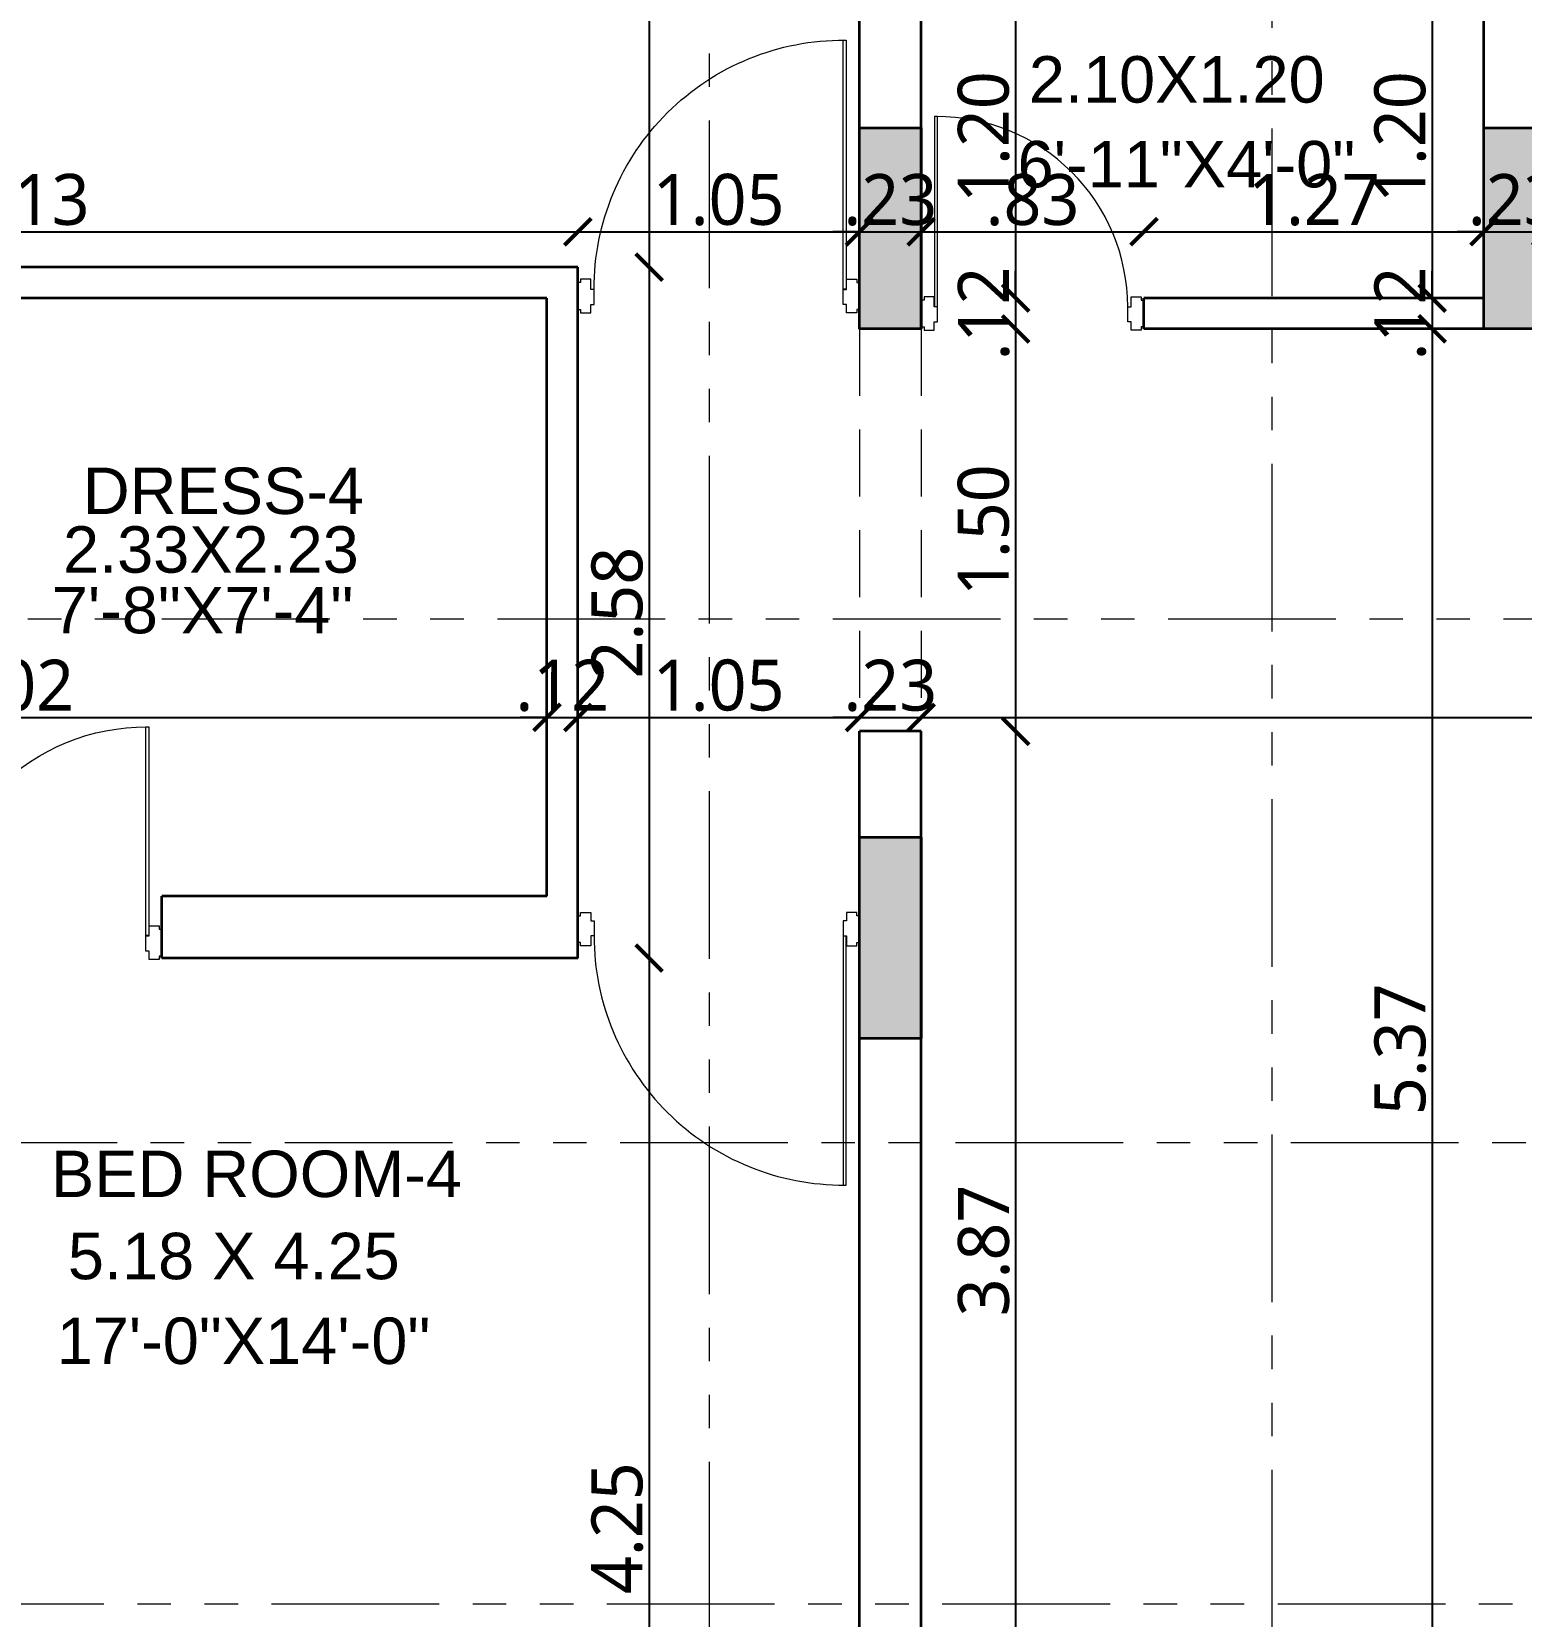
# Model space of a CAD drawing. Extents: x 2450 to 2649, y -7 to 131.
# Drawn here: x 2457.51 to 2463.06, y 88.65 to 94.56 of the extents above; entities that cross this region are included whole.
import ezdxf

# ---------------------------------------------------------------- set-up
doc = ezdxf.new("R2010")
doc.units = 0
doc.header["$MEASUREMENT"] = 0
doc.header["$PDMODE"] = 34
doc.linetypes.add('HIDDEN', pattern=[0.375, 0.25, -0.125])
doc.linetypes.add('PHANTOM2', pattern=[1.25, 0.625, -0.125, 0.125, -0.125, 0.125, -0.125])
for name, color, linetype, lineweight in [('COLUMN', 5, 'Continuous', 35), ('DOOR-WINDOW', 35, 'Continuous', 13), ('SECTION LINE', 3, 'PHANTOM2', 5), ('TEXT-1', 7, 'Continuous', 9), ('WALL', 30, 'Continuous', 35), ('WINDOW-LINE', 25, 'Continuous', 9)]:
    doc.layers.add(name, color=color, linetype=linetype, lineweight=lineweight)
for name, color, linetype, lineweight, true_color in [('COULMN HATCH', 7, 'Continuous', 13, 0xadadad), ('DIM_1', 7, 'Continuous', 13, 0x000000), ('R.C.C PROJATION', 7, 'HIDDEN', 13, 0xa32900)]:
    doc.layers.add(name, color=color, linetype=linetype, lineweight=lineweight, true_color=true_color)
doc.styles.add('ARIAL', font='arial.ttf')
doc.styles.get("Standard").update_dxf_attribs({"font": 'malgunsl.ttf'})
doc.dimstyles.new('R07', dxfattribs={"dimtxt": 0.19, "dimasz": 0.1, "dimexe": 0.18, "dimexo": 0.0625, "dimgap": 0.02, "dimtad": 1, "dimzin": 4, "dimdsep": 46, "dimtxsty": 'Standard', "dimblk": 'ARCHTICK', "dimcen": 0, "dimse1": 1, "dimse2": 1, "dimclrd": 256, "dimclre": 48, "dimclrt": 256, "dimadec": 0, "dimazin": 0, "dimtm": 1e-09, "dimtfac": 1, "dimtix": 1, "dimtmove": 1, "dimatfit": 3, "dimfxl": 0.18, "dimtolj": 1, "dimtzin": 0, "dimlwe": 15, "dimarcsym": 0})

# ---------------------------------------------------------------- blocks, each defined once
blk = doc.blocks.new('*U15')
at = {"layer": 'DOOR-WINDOW'}
for points in [[(0.0492, 0.954), (0.0492, 0.0263), (0.0605, 0.0263), (0.0605, 0.954), (0.0492, 0.954)], [(0, 0.05), (0, -0.05), (0.0105, -0.05), (0.0105, -0.0625), (0.048, -0.0625), (0.048, -0.0313), (0.0605, -0.0313), (0.0605, 0.025), (0.048, 0.025), (0.048, 0.0625), (0.0105, 0.0625), (0.0105, 0.05)], [(1.05, 0.05), (1.05, -0.05), (1.0395, -0.05), (1.0395, -0.0625), (1.002, -0.0625), (1.002, -0.0313), (0.9895, -0.0313), (0.9895, 0.025), (1.002, 0.025), (1.002, 0.0625), (1.0395, 0.0625), (1.0395, 0.05)]]:
    blk.add_lwpolyline(points, close=True, dxfattribs=at)
blk.add_arc((0.0605, 0.025), 0.929, 360, 90.36666, dxfattribs=at)
blk = doc.blocks.new('*U11')
at = {"layer": 'DOOR-WINDOW'}
for points in [[(0.0492, 0.734), (0.0492, 0.0263), (0.0605, 0.0263), (0.0605, 0.734), (0.0492, 0.734)], [(0, 0.05), (0, -0.05), (0.0105, -0.05), (0.0105, -0.0625), (0.048, -0.0625), (0.048, -0.0313), (0.0605, -0.0313), (0.0605, 0.025), (0.048, 0.025), (0.048, 0.0625), (0.0105, 0.0625), (0.0105, 0.05)], [(0.83, 0.05), (0.83, -0.05), (0.8195, -0.05), (0.8195, -0.0625), (0.782, -0.0625), (0.782, -0.0313), (0.7695, -0.0313), (0.7695, 0.025), (0.782, 0.025), (0.782, 0.0625), (0.8195, 0.0625), (0.8195, 0.05)]]:
    blk.add_lwpolyline(points, close=True, dxfattribs=at)
blk.add_arc((0.0605, 0.025), 0.709, 360, 90.36666, dxfattribs=at)
blk = doc.blocks.new('*U14')
at = {"layer": 'DOOR-WINDOW'}
for points in [[(0.0492, 0.804), (0.0492, 0.0263), (0.0605, 0.0263), (0.0605, 0.804), (0.0492, 0.804)], [(0, 0.05), (0, -0.05), (0.0105, -0.05), (0.0105, -0.0625), (0.048, -0.0625), (0.048, -0.0313), (0.0605, -0.0313), (0.0605, 0.025), (0.048, 0.025), (0.048, 0.0625), (0.0105, 0.0625), (0.0105, 0.05)], [(0.9, 0.05), (0.9, -0.05), (0.8895, -0.05), (0.8895, -0.0625), (0.852, -0.0625), (0.852, -0.0313), (0.8395, -0.0313), (0.8395, 0.025), (0.852, 0.025), (0.852, 0.0625), (0.8895, 0.0625), (0.8895, 0.05)]]:
    blk.add_lwpolyline(points, close=True, dxfattribs=at)
blk.add_arc((0.0605, 0.025), 0.779, 360, 90.36666, dxfattribs=at)
blk = doc.blocks.new('_ArchTick')
at = {"color": 0, "linetype": 'ByBlock', "const_width": 0.15}
blk.add_lwpolyline([(-0.5, -0.5), (0.5, 0.5)], dxfattribs=at)
blk = doc.blocks.new('*D3278')
at = {"layer": 'DEFPOINTS', "color": 0, "transparency": 16777216}
for p in [(2459.5428, 97.9324), (2459.5428, 93.6824), (2459.8087, 93.6824)]:
    blk.add_point(p, dxfattribs=at)
at = {"layer": 'DIM_1', "lineweight": -2, "transparency": 16777216}
blk.add_line((2459.8087, 97.9324), (2459.8087, 93.6824), dxfattribs=at)
at = {"layer": 'DIM_1', "lineweight": -2, "transparency": 16777216, "xscale": 0.1, "yscale": 0.1, "zscale": 0.1}
for p, rotation in [((2459.8087, 97.9324), 90), ((2459.8087, 93.6824), 270)]:
    blk.add_blockref('_ArchTick', p, dxfattribs=dict(at, rotation=rotation))
at = {"layer": 'DIM_1', "transparency": 16777216, "insert": (2459.6905, 95.8074), "char_height": 0.19, "attachment_point": 5, "rotation": 90}
blk.add_mtext('\\A1;4.25', dxfattribs=at)
blk = doc.blocks.new('*D3279')
at = {"layer": 'DEFPOINTS', "color": 0, "transparency": 16777216}
for p in [(2459.5428, 93.6824), (2459.5428, 91.1074), (2459.8087, 91.1074)]:
    blk.add_point(p, dxfattribs=at)
at = {"layer": 'DIM_1', "lineweight": -2, "transparency": 16777216}
blk.add_line((2459.8087, 93.6824), (2459.8087, 91.1074), dxfattribs=at)
at = {"layer": 'DIM_1', "lineweight": -2, "transparency": 16777216, "xscale": 0.1, "yscale": 0.1, "zscale": 0.1}
for p, rotation in [((2459.8087, 93.6824), 90), ((2459.8087, 91.1074), 270)]:
    blk.add_blockref('_ArchTick', p, dxfattribs=dict(at, rotation=rotation))
at = {"layer": 'DIM_1', "transparency": 16777216, "insert": (2459.6904, 92.3949), "char_height": 0.19, "attachment_point": 5, "rotation": 90}
blk.add_mtext('\\A1;2.58', dxfattribs=at)
blk = doc.blocks.new('*D3280')
at = {"layer": 'DEFPOINTS', "color": 0, "transparency": 16777216}
for p in [(2459.5428, 91.1074), (2459.5428, 86.8574), (2459.8087, 86.8574)]:
    blk.add_point(p, dxfattribs=at)
at = {"layer": 'DIM_1', "lineweight": -2, "transparency": 16777216}
blk.add_line((2459.8087, 91.1074), (2459.8087, 86.8574), dxfattribs=at)
at = {"layer": 'DIM_1', "lineweight": -2, "transparency": 16777216, "xscale": 0.1, "yscale": 0.1, "zscale": 0.1}
for p, rotation in [((2459.8087, 91.1074), 90), ((2459.8087, 86.8574), 270)]:
    blk.add_blockref('_ArchTick', p, dxfattribs=dict(at, rotation=rotation))
at = {"layer": 'DIM_1', "transparency": 16777216, "insert": (2459.6905, 88.9824), "char_height": 0.19, "attachment_point": 5, "rotation": 90}
blk.add_mtext('\\A1;4.25', dxfattribs=at)
blk = doc.blocks.new('*D3287')
at = {"layer": 'DEFPOINTS', "color": 0, "transparency": 16777216}
for p in [(2462.9201, 94.7674), (2462.7271, 93.5674), (2462.9201, 93.5674)]:
    blk.add_point(p, dxfattribs=at)
at = {"layer": 'DIM_1', "lineweight": -2, "transparency": 16777216}
blk.add_line((2462.7271, 94.7674), (2462.7271, 93.5674), dxfattribs=at)
at = {"layer": 'DIM_1', "lineweight": -2, "transparency": 16777216, "xscale": 0.1, "yscale": 0.1, "zscale": 0.1}
for p, rotation in [((2462.7271, 94.7674), 90), ((2462.7271, 93.5674), 270)]:
    blk.add_blockref('_ArchTick', p, dxfattribs=dict(at, rotation=rotation))
at = {"layer": 'DIM_1', "transparency": 16777216, "insert": (2462.6083, 94.1674), "char_height": 0.19, "attachment_point": 5, "rotation": 90}
blk.add_mtext('\\A1;1.20', dxfattribs=at)
blk = doc.blocks.new('*D3288')
at = {"layer": 'DEFPOINTS', "color": 0, "transparency": 16777216}
for p in [(2462.9201, 93.5674), (2462.7271, 93.4524), (2462.9201, 93.4524)]:
    blk.add_point(p, dxfattribs=at)
at = {"layer": 'DIM_1', "lineweight": -2, "transparency": 16777216}
for p, q in [((2462.7271, 93.5674), (2462.7271, 93.6674)), ((2462.7271, 93.5674), (2462.7271, 93.4524)), ((2462.7271, 93.4524), (2462.7271, 93.3524))]:
    blk.add_line(p, q, dxfattribs=at)
at = {"layer": 'DIM_1', "lineweight": -2, "transparency": 16777216, "xscale": 0.1, "yscale": 0.1, "zscale": 0.1}
for p, rotation in [((2462.7271, 93.5674), 270), ((2462.7271, 93.4524), 90)]:
    blk.add_blockref('_ArchTick', p, dxfattribs=dict(at, rotation=rotation))
at = {"layer": 'DIM_1', "transparency": 16777216, "insert": (2462.6086, 93.5099), "char_height": 0.19, "attachment_point": 5, "rotation": 90}
blk.add_mtext('\\A1;.12', dxfattribs=at)
blk = doc.blocks.new('*D3289')
at = {"layer": 'DEFPOINTS', "color": 0, "transparency": 16777216}
for p in [(2461.6528, 93.4524), (2461.6528, 88.0824), (2462.7271, 88.0824)]:
    blk.add_point(p, dxfattribs=at)
at = {"layer": 'DIM_1', "lineweight": -2, "transparency": 16777216}
blk.add_line((2462.7271, 93.4524), (2462.7271, 88.0824), dxfattribs=at)
at = {"layer": 'DIM_1', "lineweight": -2, "transparency": 16777216, "xscale": 0.1, "yscale": 0.1, "zscale": 0.1}
for p, rotation in [((2462.7271, 93.4524), 90), ((2462.7271, 88.0824), 270)]:
    blk.add_blockref('_ArchTick', p, dxfattribs=dict(at, rotation=rotation))
at = {"layer": 'DIM_1', "transparency": 16777216, "insert": (2462.6088, 90.7674), "char_height": 0.19, "attachment_point": 5, "rotation": 90}
blk.add_mtext('\\A1;5.37', dxfattribs=at)
blk = doc.blocks.new('*D3298')
at = {"layer": 'DEFPOINTS', "color": 0, "transparency": 16777216}
for p in [(2460.8228, 94.7674), (2461.1747, 93.5674), (2461.6528, 93.5674)]:
    blk.add_point(p, dxfattribs=at)
at = {"layer": 'DIM_1', "lineweight": -2, "transparency": 16777216}
blk.add_line((2461.1747, 94.7674), (2461.1747, 93.5674), dxfattribs=at)
at = {"layer": 'DIM_1', "lineweight": -2, "transparency": 16777216, "xscale": 0.1, "yscale": 0.1, "zscale": 0.1}
for p, rotation in [((2461.1747, 94.7674), 90), ((2461.1747, 93.5674), 270)]:
    blk.add_blockref('_ArchTick', p, dxfattribs=dict(at, rotation=rotation))
at = {"layer": 'DIM_1', "transparency": 16777216, "insert": (2461.0559, 94.1674), "char_height": 0.19, "attachment_point": 5, "rotation": 90}
blk.add_mtext('\\A1;1.20', dxfattribs=at)
blk = doc.blocks.new('*D3299')
at = {"layer": 'DEFPOINTS', "color": 0, "transparency": 16777216}
for p in [(2461.6528, 93.5674), (2461.1747, 93.4524), (2461.6528, 93.4524)]:
    blk.add_point(p, dxfattribs=at)
at = {"layer": 'DIM_1', "lineweight": -2, "transparency": 16777216}
for p, q in [((2461.1747, 93.5674), (2461.1747, 93.6674)), ((2461.1747, 93.5674), (2461.1747, 93.4524)), ((2461.1747, 93.4524), (2461.1747, 93.3524))]:
    blk.add_line(p, q, dxfattribs=at)
at = {"layer": 'DIM_1', "lineweight": -2, "transparency": 16777216, "xscale": 0.1, "yscale": 0.1, "zscale": 0.1}
for p, rotation in [((2461.1747, 93.5674), 270), ((2461.1747, 93.4524), 90)]:
    blk.add_blockref('_ArchTick', p, dxfattribs=dict(at, rotation=rotation))
at = {"layer": 'DIM_1', "transparency": 16777216, "insert": (2461.0562, 93.5099), "char_height": 0.19, "attachment_point": 5, "rotation": 90}
blk.add_mtext('\\A1;.12', dxfattribs=at)
blk = doc.blocks.new('*D3300')
at = {"layer": 'DEFPOINTS', "color": 0, "transparency": 16777216}
for p in [(2461.6528, 93.4524), (2460.8228, 91.9524), (2461.1747, 91.9524)]:
    blk.add_point(p, dxfattribs=at)
at = {"layer": 'DIM_1', "lineweight": -2, "transparency": 16777216}
blk.add_line((2461.1747, 93.4524), (2461.1747, 91.9524), dxfattribs=at)
at = {"layer": 'DIM_1', "lineweight": -2, "transparency": 16777216, "xscale": 0.1, "yscale": 0.1, "zscale": 0.1}
for p, rotation in [((2461.1747, 93.4524), 90), ((2461.1747, 91.9524), 270)]:
    blk.add_blockref('_ArchTick', p, dxfattribs=dict(at, rotation=rotation))
at = {"layer": 'DIM_1', "transparency": 16777216, "insert": (2461.0559, 92.7024), "char_height": 0.19, "attachment_point": 5, "rotation": 90}
blk.add_mtext('\\A1;1.50', dxfattribs=at)
blk = doc.blocks.new('*D3301')
at = {"layer": 'DEFPOINTS', "color": 0, "transparency": 16777216}
for p in [(2460.8228, 91.9524), (2460.8228, 88.0824), (2461.1747, 88.0824)]:
    blk.add_point(p, dxfattribs=at)
at = {"layer": 'DIM_1', "lineweight": -2, "transparency": 16777216}
blk.add_line((2461.1747, 91.9524), (2461.1747, 88.0824), dxfattribs=at)
at = {"layer": 'DIM_1', "lineweight": -2, "transparency": 16777216, "xscale": 0.1, "yscale": 0.1, "zscale": 0.1}
for p, rotation in [((2461.1747, 91.9524), 90), ((2461.1747, 88.0824), 270)]:
    blk.add_blockref('_ArchTick', p, dxfattribs=dict(at, rotation=rotation))
at = {"layer": 'DIM_1', "transparency": 16777216, "insert": (2461.0564, 90.0174), "char_height": 0.19, "attachment_point": 5, "rotation": 90}
blk.add_mtext('\\A1;3.87', dxfattribs=at)
blk = doc.blocks.new('*D3768')
at = {"layer": 'DEFPOINTS', "color": 0, "transparency": 16777216}
for p in [(2459.4278, 93.5674), (2455.4128, 92.9124), (2459.4278, 92.0043)]:
    blk.add_point(p, dxfattribs=at)
at = {"layer": 'DIM_1', "lineweight": -2, "transparency": 16777216}
blk.add_line((2455.4128, 92.0043), (2459.4278, 92.0043), dxfattribs=at)
at = {"layer": 'DIM_1', "lineweight": -2, "transparency": 16777216, "xscale": 0.1, "yscale": 0.1, "zscale": 0.1, "rotation": 180}
blk.add_blockref('_ArchTick', (2455.4128, 92.0043), dxfattribs=at)
at = {"layer": 'DIM_1', "lineweight": -2, "transparency": 16777216, "xscale": 0.1, "yscale": 0.1, "zscale": 0.1}
blk.add_blockref('_ArchTick', (2459.4278, 92.0043), dxfattribs=at)
at = {"layer": 'DIM_1', "transparency": 16777216, "insert": (2457.4203, 92.1226), "char_height": 0.19, "attachment_point": 5}
blk.add_mtext('\\A1;4.02', dxfattribs=at)
blk = doc.blocks.new('*D3769')
at = {"layer": 'DEFPOINTS', "color": 0, "transparency": 16777216}
for p in [(2459.5428, 93.6824), (2459.4278, 93.5674), (2459.5428, 92.0043)]:
    blk.add_point(p, dxfattribs=at)
at = {"layer": 'DIM_1', "lineweight": -2, "transparency": 16777216}
for p, q in [((2459.4278, 92.0043), (2459.3278, 92.0043)), ((2459.4278, 92.0043), (2459.5428, 92.0043)), ((2459.5428, 92.0043), (2459.6428, 92.0043))]:
    blk.add_line(p, q, dxfattribs=at)
at = {"layer": 'DIM_1', "lineweight": -2, "transparency": 16777216, "xscale": 0.1, "yscale": 0.1, "zscale": 0.1}
blk.add_blockref('_ArchTick', (2459.4278, 92.0043), dxfattribs=at)
at = {"layer": 'DIM_1', "lineweight": -2, "transparency": 16777216, "xscale": 0.1, "yscale": 0.1, "zscale": 0.1, "rotation": 180}
blk.add_blockref('_ArchTick', (2459.5428, 92.0043), dxfattribs=at)
at = {"layer": 'DIM_1', "transparency": 16777216, "insert": (2459.4853, 92.1228), "char_height": 0.19, "attachment_point": 5}
blk.add_mtext('\\A1;.12', dxfattribs=at)
blk = doc.blocks.new('*D3770')
at = {"layer": 'DEFPOINTS', "color": 0, "transparency": 16777216}
for p in [(2459.5428, 93.6824), (2460.5928, 93.4524), (2460.5928, 92.0043)]:
    blk.add_point(p, dxfattribs=at)
at = {"layer": 'DIM_1', "lineweight": -2, "transparency": 16777216}
blk.add_line((2459.5428, 92.0043), (2460.5928, 92.0043), dxfattribs=at)
at = {"layer": 'DIM_1', "lineweight": -2, "transparency": 16777216, "xscale": 0.1, "yscale": 0.1, "zscale": 0.1, "rotation": 180}
blk.add_blockref('_ArchTick', (2459.5428, 92.0043), dxfattribs=at)
at = {"layer": 'DIM_1', "lineweight": -2, "transparency": 16777216, "xscale": 0.1, "yscale": 0.1, "zscale": 0.1}
blk.add_blockref('_ArchTick', (2460.5928, 92.0043), dxfattribs=at)
at = {"layer": 'DIM_1', "transparency": 16777216, "insert": (2460.0678, 92.1231), "char_height": 0.19, "attachment_point": 5}
blk.add_mtext('\\A1;1.05', dxfattribs=at)
blk = doc.blocks.new('*D3771')
at = {"layer": 'DEFPOINTS', "color": 0, "transparency": 16777216}
for p in [(2460.5928, 93.4524), (2460.8228, 93.4524), (2460.8228, 92.0043)]:
    blk.add_point(p, dxfattribs=at)
at = {"layer": 'DIM_1', "lineweight": -2, "transparency": 16777216}
for p, q in [((2460.5928, 92.0043), (2460.4928, 92.0043)), ((2460.5928, 92.0043), (2460.8228, 92.0043)), ((2460.8228, 92.0043), (2460.9228, 92.0043))]:
    blk.add_line(p, q, dxfattribs=at)
at = {"layer": 'DIM_1', "lineweight": -2, "transparency": 16777216, "xscale": 0.1, "yscale": 0.1, "zscale": 0.1}
blk.add_blockref('_ArchTick', (2460.5928, 92.0043), dxfattribs=at)
at = {"layer": 'DIM_1', "lineweight": -2, "transparency": 16777216, "xscale": 0.1, "yscale": 0.1, "zscale": 0.1, "rotation": 180}
blk.add_blockref('_ArchTick', (2460.8228, 92.0043), dxfattribs=at)
at = {"layer": 'DIM_1', "transparency": 16777216, "insert": (2460.7078, 92.1226), "char_height": 0.19, "attachment_point": 5}
blk.add_mtext('\\A1;.23', dxfattribs=at)
blk = doc.blocks.new('*D3772')
at = {"layer": 'DEFPOINTS', "color": 0, "transparency": 16777216}
for p in [(2460.8228, 93.4524), (2466.8161, 92.0043), (2466.8161, 91.8624)]:
    blk.add_point(p, dxfattribs=at)
at = {"layer": 'DIM_1', "lineweight": -2, "transparency": 16777216}
blk.add_line((2460.8228, 92.0043), (2466.8161, 92.0043), dxfattribs=at)
at = {"layer": 'DIM_1', "lineweight": -2, "transparency": 16777216, "xscale": 0.1, "yscale": 0.1, "zscale": 0.1, "rotation": 180}
blk.add_blockref('_ArchTick', (2460.8228, 92.0043), dxfattribs=at)
at = {"layer": 'DIM_1', "lineweight": -2, "transparency": 16777216, "xscale": 0.1, "yscale": 0.1, "zscale": 0.1}
blk.add_blockref('_ArchTick', (2466.8161, 92.0043), dxfattribs=at)
at = {"layer": 'DIM_1', "transparency": 16777216, "insert": (2463.8195, 92.1225), "char_height": 0.19, "attachment_point": 5}
blk.add_mtext('\\A1;5.99', dxfattribs=at)
blk = doc.blocks.new('*D3783')
at = {"layer": 'DEFPOINTS', "color": 0, "transparency": 16777216}
for p in [(2459.5428, 93.8146), (2455.4128, 93.6824), (2459.5428, 93.6824)]:
    blk.add_point(p, dxfattribs=at)
at = {"layer": 'DIM_1', "lineweight": -2, "transparency": 16777216}
blk.add_line((2455.4128, 93.8146), (2459.5428, 93.8146), dxfattribs=at)
at = {"layer": 'DIM_1', "lineweight": -2, "transparency": 16777216, "xscale": 0.1, "yscale": 0.1, "zscale": 0.1, "rotation": 180}
blk.add_blockref('_ArchTick', (2455.4128, 93.8146), dxfattribs=at)
at = {"layer": 'DIM_1', "lineweight": -2, "transparency": 16777216, "xscale": 0.1, "yscale": 0.1, "zscale": 0.1}
blk.add_blockref('_ArchTick', (2459.5428, 93.8146), dxfattribs=at)
at = {"layer": 'DIM_1', "transparency": 16777216, "insert": (2457.4778, 93.9334), "char_height": 0.19, "attachment_point": 5}
blk.add_mtext('\\A1;4.13', dxfattribs=at)
blk = doc.blocks.new('*D3784')
at = {"layer": 'DEFPOINTS', "color": 0, "transparency": 16777216}
for p in [(2460.5928, 93.8146), (2459.5428, 93.6824), (2460.5928, 93.4524)]:
    blk.add_point(p, dxfattribs=at)
at = {"layer": 'DIM_1', "lineweight": -2, "transparency": 16777216}
blk.add_line((2459.5428, 93.8146), (2460.5928, 93.8146), dxfattribs=at)
at = {"layer": 'DIM_1', "lineweight": -2, "transparency": 16777216, "xscale": 0.1, "yscale": 0.1, "zscale": 0.1, "rotation": 180}
blk.add_blockref('_ArchTick', (2459.5428, 93.8146), dxfattribs=at)
at = {"layer": 'DIM_1', "lineweight": -2, "transparency": 16777216, "xscale": 0.1, "yscale": 0.1, "zscale": 0.1}
blk.add_blockref('_ArchTick', (2460.5928, 93.8146), dxfattribs=at)
at = {"layer": 'DIM_1', "transparency": 16777216, "insert": (2460.0678, 93.9334), "char_height": 0.19, "attachment_point": 5}
blk.add_mtext('\\A1;1.05', dxfattribs=at)
blk = doc.blocks.new('*D3785')
at = {"layer": 'DEFPOINTS', "color": 0, "transparency": 16777216}
for p in [(2460.8228, 93.8146), (2460.5928, 93.4524), (2460.8228, 93.4524)]:
    blk.add_point(p, dxfattribs=at)
at = {"layer": 'DIM_1', "lineweight": -2, "transparency": 16777216}
for p, q in [((2460.5928, 93.8146), (2460.4928, 93.8146)), ((2460.5928, 93.8146), (2460.8228, 93.8146)), ((2460.8228, 93.8146), (2460.9228, 93.8146))]:
    blk.add_line(p, q, dxfattribs=at)
at = {"layer": 'DIM_1', "lineweight": -2, "transparency": 16777216, "xscale": 0.1, "yscale": 0.1, "zscale": 0.1}
blk.add_blockref('_ArchTick', (2460.5928, 93.8146), dxfattribs=at)
at = {"layer": 'DIM_1', "lineweight": -2, "transparency": 16777216, "xscale": 0.1, "yscale": 0.1, "zscale": 0.1, "rotation": 180}
blk.add_blockref('_ArchTick', (2460.8228, 93.8146), dxfattribs=at)
at = {"layer": 'DIM_1', "transparency": 16777216, "insert": (2460.7078, 93.9329), "char_height": 0.19, "attachment_point": 5}
blk.add_mtext('\\A1;.23', dxfattribs=at)
blk = doc.blocks.new('*D3786')
at = {"layer": 'DEFPOINTS', "color": 0, "transparency": 16777216}
for p in [(2461.6528, 93.8146), (2461.6528, 93.5099), (2460.8228, 93.4524)]:
    blk.add_point(p, dxfattribs=at)
at = {"layer": 'DIM_1', "lineweight": -2, "transparency": 16777216}
blk.add_line((2460.8228, 93.8146), (2461.6528, 93.8146), dxfattribs=at)
at = {"layer": 'DIM_1', "lineweight": -2, "transparency": 16777216, "xscale": 0.1, "yscale": 0.1, "zscale": 0.1, "rotation": 180}
blk.add_blockref('_ArchTick', (2460.8228, 93.8146), dxfattribs=at)
at = {"layer": 'DIM_1', "lineweight": -2, "transparency": 16777216, "xscale": 0.1, "yscale": 0.1, "zscale": 0.1}
blk.add_blockref('_ArchTick', (2461.6528, 93.8146), dxfattribs=at)
at = {"layer": 'DIM_1', "transparency": 16777216, "insert": (2461.2378, 93.9329), "char_height": 0.19, "attachment_point": 5}
blk.add_mtext('\\A1;.83', dxfattribs=at)
blk = doc.blocks.new('*D3787')
at = {"layer": 'DEFPOINTS', "color": 0, "transparency": 16777216}
for p in [(2462.9201, 93.8146), (2462.9201, 93.5674), (2461.6528, 93.5099)]:
    blk.add_point(p, dxfattribs=at)
at = {"layer": 'DIM_1', "lineweight": -2, "transparency": 16777216}
blk.add_line((2461.6528, 93.8146), (2462.9201, 93.8146), dxfattribs=at)
at = {"layer": 'DIM_1', "lineweight": -2, "transparency": 16777216, "xscale": 0.1, "yscale": 0.1, "zscale": 0.1, "rotation": 180}
blk.add_blockref('_ArchTick', (2461.6528, 93.8146), dxfattribs=at)
at = {"layer": 'DIM_1', "lineweight": -2, "transparency": 16777216, "xscale": 0.1, "yscale": 0.1, "zscale": 0.1}
blk.add_blockref('_ArchTick', (2462.9201, 93.8146), dxfattribs=at)
at = {"layer": 'DIM_1', "transparency": 16777216, "insert": (2462.2865, 93.9331), "char_height": 0.19, "attachment_point": 5}
blk.add_mtext('\\A1;1.27', dxfattribs=at)
blk = doc.blocks.new('*D3788')
at = {"layer": 'DEFPOINTS', "color": 0, "transparency": 16777216}
for p in [(2463.1501, 93.8146), (2462.9201, 93.5674), (2463.1501, 93.4524)]:
    blk.add_point(p, dxfattribs=at)
at = {"layer": 'DIM_1', "lineweight": -2, "transparency": 16777216}
for p, q in [((2462.9201, 93.8146), (2462.8201, 93.8146)), ((2462.9201, 93.8146), (2463.1501, 93.8146)), ((2463.1501, 93.8146), (2463.2501, 93.8146))]:
    blk.add_line(p, q, dxfattribs=at)
at = {"layer": 'DIM_1', "lineweight": -2, "transparency": 16777216, "xscale": 0.1, "yscale": 0.1, "zscale": 0.1}
blk.add_blockref('_ArchTick', (2462.9201, 93.8146), dxfattribs=at)
at = {"layer": 'DIM_1', "lineweight": -2, "transparency": 16777216, "xscale": 0.1, "yscale": 0.1, "zscale": 0.1, "rotation": 180}
blk.add_blockref('_ArchTick', (2463.1501, 93.8146), dxfattribs=at)
at = {"layer": 'DIM_1', "transparency": 16777216, "insert": (2463.0351, 93.9329), "char_height": 0.19, "attachment_point": 5}
blk.add_mtext('\\A1;.23', dxfattribs=at)

msp = doc.modelspace()

# ---------------------------------------------------------------- hatches: boundary and pattern name
at = {"layer": 'COULMN HATCH', "ltscale": 0.001}
h = msp.add_hatch(color=256, dxfattribs=at)
h.dxf.hatch_style = 1
h.paths.add_polyline_path([(2463.5601, 97.7224), (2463.5601, 97.4924), (2463.0351, 97.4924), (2463.0351, 97.7224)])
h.paths.add_polyline_path([(2460.5928, 98.1624), (2460.8228, 98.1624), (2460.8228, 97.6374), (2460.5928, 97.6374)])
h.paths.add_polyline_path([(2455.1828, 98.4574), (2455.4128, 98.4574), (2455.4128, 97.9324), (2455.1828, 97.9324)])
h.paths.add_polyline_path([(2463.1501, 93.4524), (2462.9201, 93.4524), (2462.9201, 94.2024), (2463.1501, 94.2024)])
h.paths.add_polyline_path([(2460.8228, 93.4524), (2460.5928, 93.4524), (2460.5928, 94.2024), (2460.8228, 94.2024)])
h.paths.add_polyline_path([(2455.1828, 93.6824), (2455.4128, 93.6824), (2455.4128, 93.0824), (2455.1828, 93.0824)])
h.paths.add_polyline_path([(2460.8228, 90.8074), (2460.5928, 90.8074), (2460.5928, 91.5574), (2460.8228, 91.5574)])
h.paths.add_polyline_path([(2455.1828, 91.6324), (2455.4128, 91.6324), (2455.4128, 91.1074), (2455.1828, 91.1074)])
h.paths.add_polyline_path([(2465.2201, 88.0824), (2465.2201, 87.8524), (2464.4701, 87.8524), (2464.4701, 88.0824)])
h.paths.add_polyline_path([(2460.5928, 87.2274), (2460.8228, 87.2274), (2460.8228, 86.6274), (2460.5928, 86.6274)])
h.paths.add_polyline_path([(2455.7828, 86.8574), (2455.7828, 86.6274), (2455.1828, 86.6274), (2455.1828, 86.8574)])
h.paths.add_polyline_path([(2464.4701, 83.8724), (2464.7001, 83.8724), (2464.7001, 83.2724), (2464.4701, 83.2724)])
h.paths.add_polyline_path([(2472.8201, 88.0824), (2473.0501, 88.0824), (2473.0501, 87.5574), (2472.8201, 87.5574)])
h.paths.add_polyline_path([(2470.1301, 88.0824), (2470.1301, 87.8524), (2469.5301, 87.8524), (2469.5301, 88.0824)])
h.paths.add_polyline_path([(2468.0201, 97.9424), (2468.0201, 97.4924), (2468.2501, 97.4924), (2468.2501, 97.9424)])
h.paths.add_polyline_path([(2473.0501, 97.1974), (2472.8201, 97.1974), (2472.8201, 97.7224), (2473.0501, 97.7224)])
h.paths.add_polyline_path([(2472.8201, 94.0524), (2473.0501, 94.0524), (2473.0501, 93.4524), (2472.8201, 93.4524)])
h.paths.add_polyline_path([(2467.7201, 93.4524), (2467.7201, 93.6824), (2468.4701, 93.6824), (2468.4701, 93.4524)])
h.paths.add_polyline_path([(2469.9001, 83.5024), (2470.1301, 83.5024), (2470.1301, 83.2724), (2469.9001, 83.2724)])

# ---------------------------------------------------------------- linework, layer by layer
at = {"layer": 'COLUMN'}
for points in [[(2460.8228, 93.4524), (2460.5928, 93.4524), (2460.5928, 94.2024), (2460.8228, 94.2024)], [(2463.1501, 93.4524), (2462.9201, 93.4524), (2462.9201, 94.2024), (2463.1501, 94.2024)], [(2460.8228, 90.8074), (2460.5928, 90.8074), (2460.5928, 91.5574), (2460.8228, 91.5574)]]:
    msp.add_lwpolyline(points, close=True, dxfattribs=at)
at = {"layer": 'R.C.C PROJATION'}
for p, q in [((2460.5928, 93.4524), (2460.5928, 91.9524)), ((2460.8228, 93.4524), (2460.8228, 91.9524))]:
    msp.add_line(p, q, dxfattribs=at)
at = {"layer": 'SECTION LINE'}
for points in [[(2460.8569, 102.9794), (2460.0323, 102.9794), (2460.0323, 78.5648), (2460.7491, 78.5648)], [(2461.3778, 102.9498), (2462.13, 102.9498), (2462.13, 78.5668), (2461.637, 78.5668)], [(2477.3681, 93.5537), (2477.3681, 92.3704), (2450.7589, 92.3704), (2450.7589, 93.2428)], [(2450.9507, 91.2924), (2450.9507, 90.4196), (2477.4606, 90.4196), (2477.4606, 91.3005)], [(2450.9014, 89.5728), (2450.9014, 88.7), (2477.4113, 88.7), (2477.4113, 89.5809)]]:
    msp.add_lwpolyline(points, dxfattribs=at)
at = {"layer": 'WALL'}
for p, q in [((2460.5928, 93.4524), (2460.5928, 95.4824)), ((2460.8228, 93.4524), (2460.8228, 94.7674)), ((2462.9201, 93.5674), (2462.9201, 94.7674)), ((2459.5428, 93.6824), (2455.1828, 93.6824)), ((2459.5428, 91.1074), (2459.5428, 93.6824)), ((2459.4278, 93.5674), (2455.4128, 93.5674)), ((2459.4278, 91.3374), (2459.4278, 93.5674)), ((2462.9201, 93.5674), (2461.6528, 93.5674)), ((2461.6528, 93.4524), (2461.6528, 93.5674)), ((2460.8228, 93.4524), (2460.5928, 93.4524)), ((2463.6001, 93.4524), (2461.6528, 93.4524)), ((2460.8228, 91.9524), (2460.5928, 91.9524)), ((2460.5928, 86.8574), (2460.5928, 91.9524)), ((2460.8228, 86.6274), (2460.8228, 91.9524)), ((2459.4278, 91.3374), (2457.9928, 91.3374)), ((2457.9928, 91.1074), (2457.9928, 91.3374)), ((2459.5428, 91.1074), (2457.9928, 91.1074))]:
    msp.add_line(p, q, dxfattribs=at)

# ---------------------------------------------------------------- block references
at = {"layer": 'WINDOW-LINE', "xscale": -1}
for name, p in [('*U15', (2460.5928, 93.5748)), ('*U14', (2457.9928, 91.1649))]:
    msp.add_blockref(name, p, dxfattribs=at)
at = {"layer": 'WINDOW-LINE'}
msp.add_blockref('*U11', (2460.8228, 93.5099), dxfattribs=at)
at = {"layer": 'WINDOW-LINE', "rotation": 180}
msp.add_blockref('*U15', (2460.5928, 91.2151), dxfattribs=at)

# ---------------------------------------------------------------- texts
at = {"layer": 'TEXT-1', "color": 18, "ltscale": 10, "true_color": 0x000000, "char_height": 0.173107, "attachment_point": 1, "style": 'ARIAL'}
for s, insert, width in [('\\A1;2.10X1.20', (2461.2239, 94.4691), 1.938194), ('\\A1;DRESS-4', (2457.6979, 92.9356), 1.758194), ('\\A1;2.33X2.23', (2457.6242, 92.7168), 2.028194), ('\\A1;BED ROOM-4', (2457.5794, 90.3895), 1.813052), ('\\A1;5.18 X 4.25', (2457.6423, 90.0833), 1.308194)]:
    msp.add_mtext(s, dxfattribs=dict(at, insert=insert, width=width))
at = {"layer": 'TEXT-1', "color": 146, "ltscale": 10, "true_color": 0x105689, "char_height": 0.173107, "attachment_point": 1, "style": 'ARIAL'}
for s, insert, width in [('\\A1;6\'-11"X4\'-0"', (2461.1818, 94.1531), 1.938194), ('\\A1;7\'-8"X7\'-4"', (2457.5822, 92.4908), 2.028194), ('\\A1;17\'-0"X14\'-0"', (2457.6003, 89.7674), 1.308194)]:
    msp.add_mtext(s, dxfattribs=dict(at, insert=insert, width=width))

# ---------------------------------------------------------------- dimensions: what is measured, and where the dimension line sits
at = {"layer": 'DIM_1'}
for base, p1, p2, picture, middle in [((2459.8087, 93.6824), (2459.5428, 97.9324), (2459.5428, 93.6824), '*D3278', (2459.6905, 95.8074)), ((2461.1747, 93.5674), (2460.8228, 94.7674), (2461.6528, 93.5674), '*D3298', (2461.0559, 94.1674)), ((2462.7271, 93.5674), (2462.9201, 94.7674), (2462.9201, 93.5674), '*D3287', (2462.6083, 94.1674)), ((2459.8087422453, 91.1074393997), (2459.5428431105, 93.6824393997), (2459.5428431105, 91.1074393997), '*D3279', (2459.6904485675, 92.3949393997)), ((2461.1746670906, 93.4524393997), (2461.6528431105, 93.5674393997), (2461.6528431105, 93.4524393997), '*D3299', (2461.0561796671, 93.5099393997)), ((2462.7271172383, 93.4524393997), (2462.9200772379, 93.5674393997), (2462.9200772379, 93.4524393997), '*D3288', (2462.6086298148, 93.5099393997)), ((2461.1747, 91.9524), (2461.6528, 93.4524), (2460.8228, 91.9524), '*D3300', (2461.0559, 92.7024)), ((2462.7271, 88.0824), (2461.6528, 93.4524), (2461.6528, 88.0824), '*D3289', (2462.6088, 90.7674)), ((2461.1747, 88.0824), (2460.8228, 91.9524), (2460.8228, 88.0824), '*D3301', (2461.0564, 90.0174)), ((2459.8087, 86.8574), (2459.5428, 91.1074), (2459.5428, 86.8574), '*D3280', (2459.6905, 88.9824))]:
    dim = msp.add_linear_dim(base=base, p1=p1, p2=p2, angle=90, dimstyle='R07', override={"dimpost": '\\X'}, dxfattribs=at)
    dim.commit()
    dim.dimension.update_dxf_attribs({"geometry": picture, "text_midpoint": middle})
for base, p1, p2, picture, middle in [((2459.5428, 93.8146), (2455.4128, 93.6824), (2459.5428, 93.6824), '*D3783', (2457.4778, 93.9334)), ((2460.5928, 93.8146), (2459.5428, 93.6824), (2460.5928, 93.4524), '*D3784', (2460.0678, 93.9334)), ((2460.8228, 93.8146), (2460.5928, 93.4524), (2460.8228, 93.4524), '*D3785', (2460.7078, 93.9329)), ((2461.6528, 93.8146), (2460.8228, 93.4524), (2461.6528, 93.5099), '*D3786', (2461.2378, 93.9329)), ((2462.9201, 93.8146), (2461.6528, 93.5099), (2462.9201, 93.5674), '*D3787', (2462.2865, 93.9331)), ((2463.1501, 93.8146), (2462.9201, 93.5674), (2463.1501, 93.4524), '*D3788', (2463.0351, 93.9329)), ((2459.5428431105, 92.0043163123), (2459.4278431105, 93.5674393997), (2459.5428431105, 93.6824393997), '*D3769', (2459.4853431105, 92.1228037358)), ((2460.5928, 92.0043), (2459.5428, 93.6824), (2460.5928, 93.4524), '*D3770', (2460.0678, 92.1231)), ((2459.4278431105, 92.0043163123), (2455.4128431105, 92.9124393997), (2459.4278431105, 93.5674393997), '*D3768', (2457.4203431105, 92.1226099901)), ((2460.8228, 92.0043), (2460.5928, 93.4524), (2460.8228, 93.4524), '*D3771', (2460.7078, 92.1226)), ((2466.8161, 92.0043), (2460.8228, 93.4524), (2466.8161, 91.8624), '*D3772', (2463.8195, 92.1225))]:
    dim = msp.add_linear_dim(base=base, p1=p1, p2=p2, dimstyle='R07', override={"dimpost": '\\X'}, dxfattribs=at)
    dim.commit()
    dim.dimension.update_dxf_attribs({"geometry": picture, "text_midpoint": middle})

doc.saveas('drawing.dxf')
